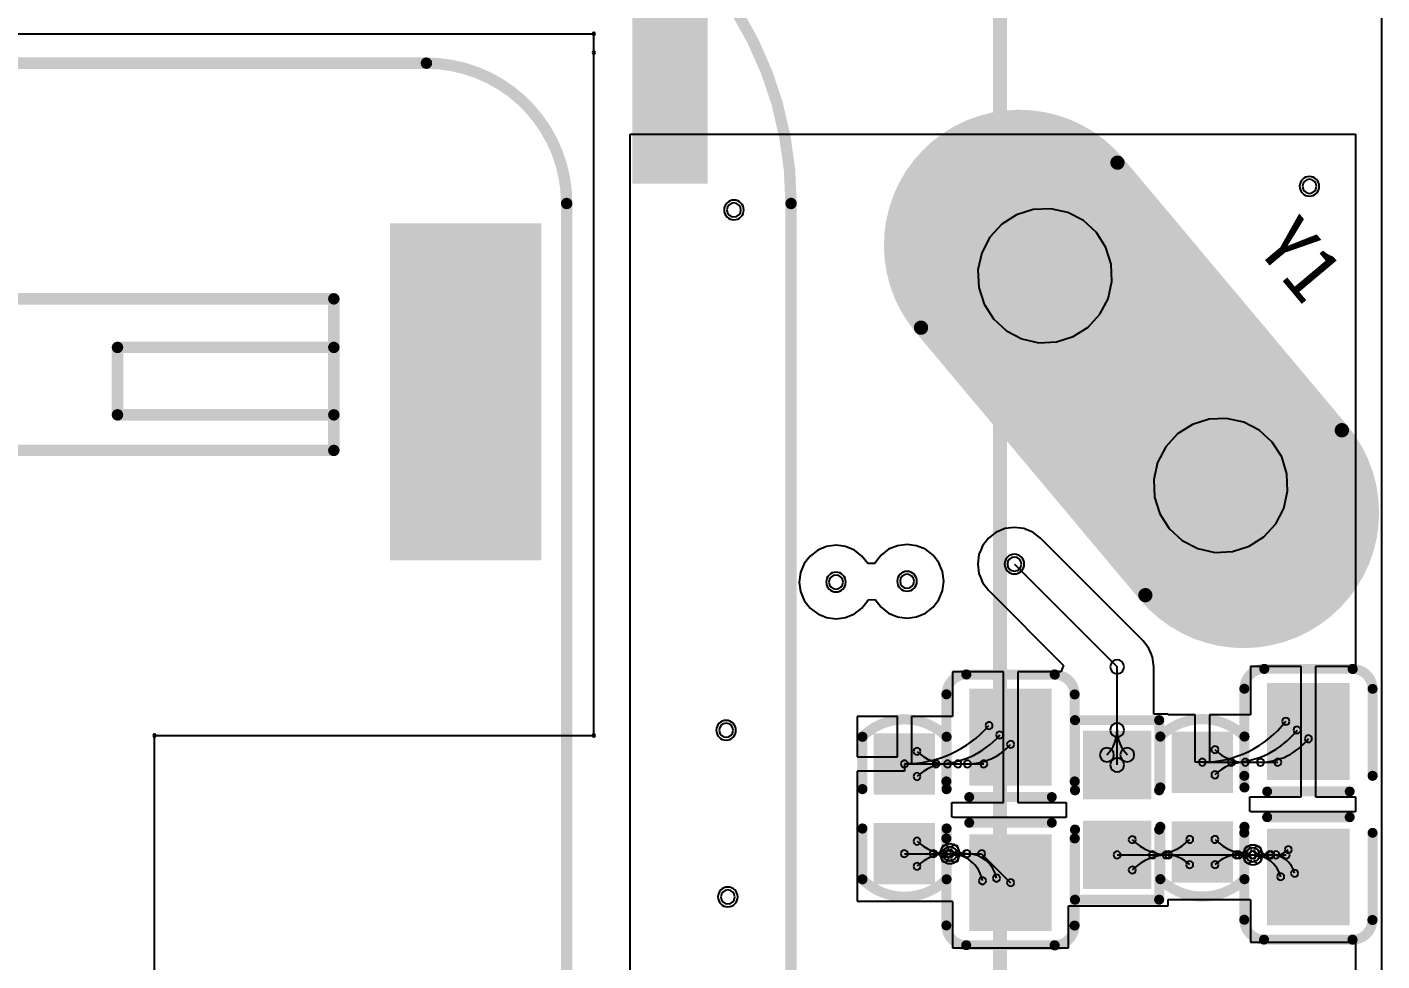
# Model space of a CAD drawing. Header units: inches. Extents: x 32166 to 34772, y 2386 to 4229.
# Drawn here: x 34236 to 34340.4, y 3897.1 to 3969 of the extents above; entities that cross this region are included whole.
import ezdxf

# ---------------------------------------------------------------- set-up
doc = ezdxf.new("R2010")
doc.units = ezdxf.units.IN
doc.header["$LTSCALE"] = 0.64311
doc.header["$MEASUREMENT"] = 0
for name, color, linetype in [('KEEPOUTLAYER', 6, 'CONTINUOUS'), ('MULTILAYER', 9, 'CONTINUOUS'), ('TOPLAYER', 1, 'CONTINUOUS'), ('TOPOVERLAY', 2, 'CONTINUOUS'), ('TOPPASTE', 8, 'CONTINUOUS'), ('TOPSOLDER', 216, 'CONTINUOUS')]:
    doc.layers.add(name, color=color, linetype=linetype)
doc.styles.get("Standard").update_dxf_attribs({"font": 'txt', "width": 0.8})

msp = doc.modelspace()

# ---------------------------------------------------------------- linework, layer by layer
at = {"layer": 'KEEPOUTLAYER'}
for p, q in [((34340.37, 3806.73), (34340.37, 4005.45)), ((34156.38, 3968.5), (34279.68, 3968.5)), ((34279.68, 3967.08), (34279.68, 3968.5)), ((34279.68, 3914.5), (34279.68, 3967.08)), ((34245.85, 3914.5), (34279.68, 3914.5)), ((34245.85, 3878.51), (34245.85, 3914.5))]:
    msp.add_line(p, q, dxfattribs=at)
for centre, start, end in [((34279.68, 3968.5), 0, 180), ((34279.68, 3968.5), 0, 180), ((34279.68, 3968.5), 180, 0), ((34279.68, 3968.5), 180, 0), ((34279.68, 3967.08), 0, 180), ((34279.68, 3967.08), 0, 180), ((34279.68, 3967.08), 180, 0), ((34279.68, 3967.08), 180, 0), ((34245.85, 3914.5), 0, 180), ((34245.85, 3914.5), 0, 180), ((34245.85, 3914.5), 180, 0), ((34245.85, 3914.5), 180, 0), ((34279.68, 3914.5), 0, 180), ((34279.68, 3914.5), 0, 180), ((34279.68, 3914.5), 180, 0), ((34279.68, 3914.5), 180, 0)]:
    msp.add_arc(centre, 0.108, start, end, dxfattribs=at)
at = {"layer": 'MULTILAYER', "const_width": 3.4}
for points in [[(34315.51, 3948.58, 1), (34313.32, 3951.19, 1)], [(34329.05, 3932.45, 1), (34326.86, 3935.05, 1)]]:
    msp.add_lwpolyline(points, format="xyb", close=True, dxfattribs=at)
at = {"layer": 'MULTILAYER'}
for centre, start, end in [((34334.79, 3956.77), 0, 180), ((34334.79, 3956.77), 180, 0), ((34290.47, 3954.95), 0, 180), ((34290.47, 3954.95), 180, 0), ((34312.07, 3927.69), 0, 180), ((34312.07, 3927.69), 180, 0), ((34298.33, 3926.31), 0, 180), ((34298.33, 3926.31), 180, 0), ((34303.8, 3926.37), 0, 180), ((34303.8, 3926.37), 180, 0), ((34289.87, 3914.9), 0, 180), ((34289.87, 3914.9), 180, 0), ((34307.1, 3905.4), 0, 180), ((34307.1, 3905.4), 180, 0), ((34330.43, 3905.31), 0, 180), ((34330.43, 3905.31), 180, 0), ((34290, 3902.07), 0, 180), ((34290, 3902.07), 180, 0)]:
    msp.add_arc(centre, 0.54, start, end, dxfattribs=at)
msp.add_solid([(34264.42, 3953.47), (34264.42, 3928.42), (34275.22, 3953.47), (34275.22, 3928.42)], dxfattribs=at)
at = {"layer": 'TOPLAYER'}
for p, q in [((34282.48, 3858.33), (34282.48, 3960.78)), ((34282.48, 3960.78), (34338.33, 3960.78)), ((34338.33, 3960.78), (34338.33, 3919.82)), ((34312.23, 3954.58), (34311.09, 3953.85)), ((34313.52, 3954.98), (34312.23, 3954.58)), ((34314.87, 3955.04), (34313.52, 3954.98)), ((34316.18, 3954.75), (34314.87, 3955.04)), ((34317.38, 3954.13), (34316.18, 3954.75)), ((34318.38, 3953.21), (34317.38, 3954.13)), ((34311.09, 3953.85), (34310.18, 3952.86)), ((34319.1, 3952.07), (34318.38, 3953.21)), ((34310.18, 3952.86), (34309.55, 3951.66)), ((34319.51, 3950.79), (34319.1, 3952.07)), ((34309.55, 3951.66), (34309.26, 3950.34)), ((34309.26, 3950.34), (34309.32, 3948.99)), ((34319.57, 3949.44), (34319.51, 3950.79)), ((34309.32, 3948.99), (34309.73, 3947.7)), ((34319.28, 3948.12), (34319.57, 3949.44)), ((34318.65, 3946.92), (34319.28, 3948.12)), ((34309.73, 3947.7), (34310.45, 3946.56)), ((34317.74, 3945.92), (34318.65, 3946.92)), ((34310.45, 3946.56), (34311.45, 3945.65)), ((34316.6, 3945.2), (34317.74, 3945.92)), ((34311.45, 3945.65), (34312.65, 3945.03)), ((34312.65, 3945.03), (34313.96, 3944.73)), ((34313.96, 3944.73), (34315.31, 3944.79)), ((34315.31, 3944.79), (34316.6, 3945.2)), ((34325.77, 3938.44), (34324.63, 3937.71)), ((34327.06, 3938.84), (34325.77, 3938.44)), ((34328.41, 3938.9), (34327.06, 3938.84)), ((34329.73, 3938.61), (34328.41, 3938.9)), ((34330.92, 3937.99), (34329.73, 3938.61)), ((34324.63, 3937.71), (34323.72, 3936.72)), ((34331.92, 3937.07), (34330.92, 3937.99)), ((34323.72, 3936.72), (34323.1, 3935.52)), ((34332.65, 3935.94), (34331.92, 3937.07)), ((34323.1, 3935.52), (34322.8, 3934.2)), ((34333.05, 3934.65), (34332.65, 3935.94)), ((34333.11, 3933.3), (34333.05, 3934.65)), ((34322.8, 3934.2), (34322.86, 3932.85)), ((34332.82, 3931.98), (34333.11, 3933.3)), ((34322.86, 3932.85), (34323.27, 3931.56)), ((34323.27, 3931.56), (34323.99, 3930.42)), ((34332.2, 3930.78), (34332.82, 3931.98)), ((34310.66, 3930.14), (34310.07, 3929.69)), ((34311, 3930.29), (34310.66, 3930.14)), ((34311.34, 3930.43), (34311, 3930.29)), ((34312.07, 3930.52), (34311.34, 3930.43)), ((34312.8, 3930.43), (34312.07, 3930.52)), ((34313.15, 3930.29), (34312.8, 3930.43)), ((34313.49, 3930.14), (34313.15, 3930.29)), ((34314.07, 3929.69), (34313.49, 3930.14)), ((34323.99, 3930.42), (34324.99, 3929.51)), ((34331.28, 3929.79), (34332.2, 3930.78)), ((34297.6, 3929.04), (34296.92, 3928.76)), ((34298.33, 3929.14), (34297.6, 3929.04)), ((34299.06, 3929.04), (34298.33, 3929.14)), ((34299.75, 3928.76), (34299.06, 3929.04)), ((34303.07, 3929.11), (34302.38, 3928.83)), ((34303.8, 3929.21), (34303.07, 3929.11)), ((34304.53, 3929.11), (34303.8, 3929.21)), ((34305.21, 3928.83), (34304.53, 3929.11)), ((34309.62, 3929.11), (34309.48, 3928.77)), ((34310.07, 3929.69), (34309.62, 3929.11)), ((34321.98, 3921.79), (34314.07, 3929.69)), ((34324.99, 3929.51), (34326.19, 3928.89)), ((34328.86, 3928.65), (34330.14, 3929.06)), ((34330.14, 3929.06), (34331.28, 3929.79)), ((34296.33, 3928.31), (34295.88, 3927.73)), ((34296.92, 3928.76), (34296.33, 3928.31)), ((34300.33, 3928.31), (34299.75, 3928.76)), ((34300.78, 3927.73), (34300.33, 3928.31)), ((34301.8, 3928.38), (34301.35, 3927.79)), ((34302.38, 3928.83), (34301.8, 3928.38)), ((34305.8, 3928.38), (34305.21, 3928.83)), ((34306.25, 3927.79), (34305.8, 3928.38)), ((34309.34, 3928.42), (34309.24, 3927.69)), ((34309.48, 3928.77), (34309.34, 3928.42)), ((34326.19, 3928.89), (34327.51, 3928.59)), ((34327.51, 3928.59), (34328.86, 3928.65)), ((34295.6, 3927.04), (34295.5, 3926.31)), ((34295.88, 3927.73), (34295.6, 3927.04)), ((34301.32, 3927.73), (34300.78, 3927.73)), ((34300.78, 3927.73), (34300.78, 3927.73)), ((34300.78, 3927.73), (34300.78, 3927.73)), ((34300.78, 3927.73), (34300.78, 3927.73)), ((34301.35, 3927.79), (34301.32, 3927.73)), ((34306.53, 3927.11), (34306.25, 3927.79)), ((34306.63, 3926.37), (34306.53, 3927.11)), ((34309.24, 3927.69), (34309.34, 3926.96)), ((34309.34, 3926.96), (34309.48, 3926.62)), ((34312.07, 3927.69), (34319.98, 3919.79)), ((34295.5, 3926.31), (34295.6, 3925.58)), ((34306.53, 3925.64), (34306.63, 3926.37)), ((34309.48, 3926.62), (34309.62, 3926.28)), ((34309.62, 3926.28), (34310.07, 3925.69)), ((34295.6, 3925.58), (34295.88, 3924.89)), ((34295.88, 3924.89), (34296.33, 3924.31)), ((34300.33, 3924.31), (34300.78, 3924.89)), ((34300.78, 3924.89), (34300.81, 3924.95)), ((34300.81, 3924.95), (34301.35, 3924.96)), ((34301.35, 3924.96), (34301.35, 3924.96)), ((34301.35, 3924.96), (34301.35, 3924.96)), ((34301.35, 3924.96), (34301.35, 3924.96)), ((34301.35, 3924.96), (34301.8, 3924.37)), ((34305.8, 3924.37), (34306.25, 3924.96)), ((34306.25, 3924.96), (34306.53, 3925.64)), ((34310.07, 3925.69), (34315.86, 3919.89)), ((34296.33, 3924.31), (34296.92, 3923.86)), ((34296.92, 3923.86), (34297.6, 3923.57)), ((34299.06, 3923.57), (34299.75, 3923.86)), ((34299.75, 3923.86), (34300.33, 3924.31)), ((34301.8, 3924.37), (34302.38, 3923.92)), ((34302.38, 3923.92), (34303.07, 3923.64)), ((34304.53, 3923.64), (34305.21, 3923.92)), ((34305.21, 3923.92), (34305.8, 3924.37)), ((34297.6, 3923.57), (34298.33, 3923.48)), ((34298.33, 3923.48), (34299.06, 3923.57)), ((34303.07, 3923.64), (34303.8, 3923.54)), ((34303.8, 3923.54), (34304.53, 3923.64)), ((34322.43, 3921.2), (34321.98, 3921.79)), ((34322.57, 3920.86), (34322.43, 3921.2)), ((34322.71, 3920.52), (34322.57, 3920.86)), ((34315.86, 3919.89), (34315.65, 3919.39)), ((34319.98, 3912.23), (34319.98, 3919.79)), ((34322.81, 3919.79), (34322.71, 3920.52)), ((34322.81, 3916.15), (34322.81, 3919.79)), ((34334.16, 3919.82), (34330.24, 3919.82)), ((34330.24, 3919.82), (34330.24, 3916.09)), ((34334.16, 3914.8), (34334.16, 3919.82)), ((34338.33, 3919.82), (34335.26, 3919.82)), ((34335.26, 3919.82), (34335.26, 3914.8)), ((34311.22, 3919.39), (34307.3, 3919.39)), ((34307.3, 3919.39), (34307.3, 3915.96)), ((34311.22, 3914.37), (34311.22, 3919.39)), ((34315.65, 3919.39), (34312.32, 3919.39)), ((34312.32, 3919.39), (34312.32, 3914.37)), ((34303.06, 3915.96), (34299.96, 3915.96)), ((34299.96, 3915.96), (34299.96, 3912.86)), ((34303.06, 3912.86), (34303.06, 3915.96)), ((34307.25, 3915.96), (34304.15, 3915.96)), ((34304.15, 3915.96), (34304.15, 3912.31)), ((34307.3, 3915.96), (34307.25, 3915.96)), ((34307.25, 3915.96), (34307.25, 3915.96)), ((34323.9, 3916.15), (34322.81, 3916.15)), ((34323.9, 3916.09), (34323.9, 3916.15)), ((34325.99, 3916.09), (34323.9, 3916.09)), ((34325.99, 3912.44), (34325.99, 3916.09)), ((34330.19, 3916.09), (34327.09, 3916.09)), ((34327.09, 3916.09), (34327.09, 3912.44)), ((34330.24, 3916.09), (34330.19, 3916.09)), ((34330.19, 3916.09), (34330.19, 3916.09)), ((34334.16, 3909.78), (34334.16, 3914.8)), ((34335.26, 3914.8), (34335.26, 3909.78)), ((34311.22, 3909.35), (34311.22, 3914.37)), ((34312.32, 3914.37), (34312.32, 3909.35)), ((34299.96, 3912.86), (34303.06, 3912.86)), ((34327.09, 3912.44), (34325.99, 3912.44)), ((34326.54, 3912.44), (34332.35, 3912.44)), ((34303.61, 3911.76), (34299.96, 3911.76)), ((34299.96, 3911.76), (34299.96, 3908.66)), ((34303.6, 3912.31), (34307.72, 3912.31)), ((34303.6, 3912.31), (34309.71, 3912.31)), ((34304.15, 3912.31), (34303.61, 3912.31)), ((34303.61, 3912.31), (34303.61, 3911.76)), ((34307.25, 3908.66), (34307.25, 3909.35)), ((34307.25, 3909.35), (34307.3, 3909.35)), ((34307.3, 3909.35), (34307.3, 3909.35)), ((34307.3, 3909.35), (34311.22, 3909.35)), ((34312.32, 3909.35), (34316.05, 3909.35)), ((34316.05, 3909.35), (34316.05, 3908.3)), ((34330.19, 3908.79), (34330.19, 3909.78)), ((34330.19, 3909.78), (34330.24, 3909.78)), ((34330.24, 3909.78), (34330.24, 3909.78)), ((34330.24, 3909.78), (34334.16, 3909.78)), ((34335.26, 3909.78), (34338.33, 3909.78)), ((34338.33, 3909.78), (34338.33, 3908.63)), ((34299.96, 3908.66), (34299.96, 3901.75)), ((34307.25, 3908.21), (34307.25, 3908.66)), ((34307.4, 3908.19), (34307.25, 3908.21)), ((34316.05, 3908.19), (34307.4, 3908.19)), ((34316.05, 3908.3), (34316.05, 3908.19)), ((34330.19, 3908.67), (34330.19, 3908.79)), ((34330.24, 3908.63), (34330.19, 3908.67)), ((34338.33, 3908.63), (34330.24, 3908.63)), ((34330.24, 3908.63), (34330.24, 3908.63)), ((34330.24, 3908.63), (34330.24, 3908.63)), ((34303.6, 3905.4), (34307.1, 3905.4)), ((34307.1, 3905.4), (34309.54, 3905.4)), ((34309.54, 3905.4), (34311.77, 3903.17)), ((34319.98, 3905.31), (34330.43, 3905.31)), ((34330.43, 3905.31), (34333, 3905.31)), ((34299.96, 3901.75), (34307.25, 3901.75)), ((34307.25, 3901.75), (34307.25, 3901.75)), ((34307.25, 3901.75), (34307.25, 3901.75)), ((34307.25, 3901.75), (34307.3, 3901.71)), ((34307.3, 3901.71), (34307.3, 3898.15)), ((34316.24, 3898.15), (34316.24, 3901.39)), ((34316.24, 3901.39), (34323.9, 3901.39)), ((34323.9, 3901.39), (34323.9, 3901.88)), ((34323.9, 3901.88), (34330.19, 3901.88)), ((34330.19, 3901.88), (34330.19, 3901.88)), ((34330.19, 3901.88), (34330.19, 3901.88)), ((34330.19, 3901.88), (34330.24, 3901.84)), ((34330.24, 3901.84), (34330.24, 3898.59)), ((34307.3, 3898.15), (34316.24, 3898.15)), ((34330.24, 3898.59), (34338.33, 3898.59)), ((34338.33, 3898.59), (34338.33, 3851.62))]:
    msp.add_line(p, q, dxfattribs=at)
at = {"layer": 'TOPLAYER', "const_width": 3.4}
for points in [[(34315.51, 3948.58, 1), (34313.32, 3951.19, 1)], [(34329.05, 3932.45, 1), (34326.86, 3935.05, 1)]]:
    msp.add_lwpolyline(points, format="xyb", close=True, dxfattribs=at)
at = {"layer": 'TOPLAYER'}
for centre, radius, start, end in [((34334.79, 3956.77), 0.54, 0, 180), ((34334.79, 3956.77), 0.54, 180, 0), ((34290.47, 3954.95), 0.54, 0, 180), ((34290.47, 3954.95), 0.54, 180, 0), ((34312.07, 3927.69), 0.54, 0, 180), ((34312.07, 3927.69), 0.54, 0, 180), ((34312.07, 3927.69), 0.54, 180, 0), ((34312.07, 3927.69), 0.54, 180, 0), ((34298.33, 3926.31), 0.54, 0, 180), ((34298.33, 3926.31), 0.54, 180, 0), ((34303.8, 3926.37), 0.54, 0, 180), ((34303.8, 3926.37), 0.54, 180, 0), ((34319.98, 3919.79), 0.54, 0, 180), ((34319.98, 3919.79), 0.54, 0, 180), ((34319.98, 3919.79), 0.54, 180, 0), ((34319.98, 3919.79), 0.54, 180, 0), ((34310.12, 3915.26), 0.274, 0, 180), ((34310.12, 3915.26), 0.274, 0, 180), ((34326.54, 3920.58), 8.13, 270, 322.227), ((34326.54, 3920.58), 8.13, 270, 322.227), ((34332.97, 3915.59), 0.274, 0, 180), ((34332.97, 3915.59), 0.274, 0, 180), ((34332.97, 3915.59), 0.274, 180, 0), ((34332.97, 3915.59), 0.274, 180, 0), ((34289.87, 3914.9), 0.54, 0, 180), ((34289.87, 3914.9), 0.54, 180, 0), ((34303.6, 3920.98), 8.66, 270, 318.755), ((34303.6, 3920.98), 8.66, 270, 318.755), ((34306.03, 3918.85), 6.54, 270, 318.755), ((34306.03, 3918.85), 6.54, 270, 318.755), ((34310.12, 3915.26), 0.274, 180, 0), ((34310.12, 3915.26), 0.274, 180, 0), ((34310.94, 3914.54), 0.274, 0, 180), ((34310.94, 3914.54), 0.274, 0, 180), ((34310.94, 3914.54), 0.274, 180, 0), ((34310.94, 3914.54), 0.274, 180, 0), ((34317.29, 3914.92), 2.69, 315.0002, 0.0002), ((34317.29, 3914.92), 2.69, 315.0002, 0.0002), ((34319.98, 3914.92), 0.54, 0, 180), ((34319.98, 3914.92), 0.54, 0, 180), ((34319.98, 3914.92), 0.54, 0, 180), ((34319.98, 3914.92), 0.54, 0, 180), ((34319.98, 3914.92), 0.54, 180, 0), ((34319.98, 3914.92), 0.54, 180, 0), ((34319.98, 3914.92), 0.54, 180, 0), ((34319.98, 3914.92), 0.54, 180, 0), ((34322.67, 3914.92), 2.69, 179.9998, 224.9998), ((34322.67, 3914.92), 2.69, 179.9998, 224.9998), ((34328.78, 3918.84), 6.4, 270, 322.227), ((34328.78, 3918.84), 6.4, 270, 322.227), ((34333.84, 3914.92), 0.274, 0, 180), ((34333.84, 3914.92), 0.274, 0, 180), ((34333.84, 3914.92), 0.274, 180, 0), ((34333.84, 3914.92), 0.274, 180, 0), ((34334.71, 3914.25), 0.274, 0, 180), ((34334.71, 3914.25), 0.274, 0, 180), ((34304.57, 3913.28), 0.274, 0, 180), ((34304.57, 3913.28), 0.274, 0, 180), ((34304.57, 3913.28), 0.274, 0, 180), ((34304.57, 3913.28), 0.274, 0, 180), ((34308.45, 3916.73), 4.42, 270, 318.755), ((34308.45, 3916.73), 4.42, 270, 318.755), ((34311.77, 3913.82), 0.274, 0, 180), ((34311.77, 3913.82), 0.274, 0, 180), ((34311.77, 3913.82), 0.274, 180, 0), ((34311.77, 3913.82), 0.274, 180, 0), ((34319.19, 3913.01), 0.54, 0, 180), ((34319.19, 3913.01), 0.54, 0, 180), ((34320.76, 3913.01), 0.54, 0, 180), ((34320.76, 3913.01), 0.54, 0, 180), ((34327.51, 3913.41), 0.274, 0, 180), ((34327.51, 3913.41), 0.274, 0, 180), ((34327.51, 3913.41), 0.274, 180, 0), ((34327.51, 3913.41), 0.274, 180, 0), ((34329.85, 3915.75), 3.31, 225.0001, 270.0001), ((34329.85, 3915.75), 3.31, 225.0001, 270.0001), ((34331.02, 3917.11), 4.66, 270, 322.227), ((34331.02, 3917.11), 4.66, 270, 322.227), ((34334.71, 3914.25), 0.274, 180, 0), ((34334.71, 3914.25), 0.274, 180, 0), ((34303.6, 3912.31), 0.274, 0, 180), ((34303.6, 3912.31), 0.274, 0, 180), ((34303.6, 3912.31), 0.274, 0, 180), ((34303.6, 3912.31), 0.274, 0, 180), ((34304.57, 3913.28), 0.274, 180, 0), ((34304.57, 3913.28), 0.274, 180, 0), ((34304.57, 3913.28), 0.274, 180, 0), ((34304.57, 3913.28), 0.274, 180, 0), ((34306.92, 3915.62), 3.31, 225.0001, 270.0001), ((34306.92, 3915.62), 3.31, 225.0001, 270.0001), ((34306.92, 3915.62), 3.31, 225.0001, 270.0001), ((34306.92, 3915.62), 3.31, 225.0001, 270.0001), ((34306.03, 3912.31), 0.274, 0, 180), ((34306.03, 3912.31), 0.274, 0, 180), ((34306.92, 3912.31), 0.274, 0, 180), ((34306.92, 3912.31), 0.274, 0, 180), ((34306.92, 3912.31), 0.274, 0, 180), ((34306.92, 3912.31), 0.274, 0, 180), ((34306.92, 3912.31), 0.274, 0, 180), ((34306.92, 3912.31), 0.274, 0, 180), ((34306.92, 3912.31), 0.274, 0, 180), ((34306.92, 3912.31), 0.274, 0, 180), ((34307.72, 3912.31), 0.274, 0, 180), ((34308.45, 3912.31), 0.274, 0, 180), ((34308.45, 3912.31), 0.274, 0, 180), ((34309.71, 3912.31), 0.274, 0, 180), ((34319.19, 3913.01), 0.54, 180, 0), ((34319.19, 3913.01), 0.54, 180, 0), ((34319.98, 3912.23), 0.54, 0, 180), ((34320.76, 3913.01), 0.54, 180, 0), ((34320.76, 3913.01), 0.54, 180, 0), ((34326.54, 3912.44), 0.274, 0, 180), ((34326.54, 3912.44), 0.274, 0, 180), ((34326.54, 3912.44), 0.274, 0, 180), ((34326.54, 3912.44), 0.274, 180, 0), ((34326.54, 3912.44), 0.274, 180, 0), ((34326.54, 3912.44), 0.274, 180, 0), ((34329.85, 3909.13), 3.31, 89.9999, 134.9999), ((34329.85, 3909.13), 3.31, 89.9999, 134.9999), ((34328.78, 3912.44), 0.274, 0, 180), ((34328.78, 3912.44), 0.274, 0, 180), ((34328.78, 3912.44), 0.274, 180, 0), ((34328.78, 3912.44), 0.274, 180, 0), ((34329.85, 3912.44), 0.274, 0, 180), ((34329.85, 3912.44), 0.274, 0, 180), ((34329.85, 3912.44), 0.274, 0, 180), ((34329.85, 3912.44), 0.274, 0, 180), ((34329.85, 3912.44), 0.274, 180, 0), ((34329.85, 3912.44), 0.274, 180, 0), ((34329.85, 3912.44), 0.274, 180, 0), ((34329.85, 3912.44), 0.274, 180, 0), ((34331.02, 3912.44), 0.274, 0, 180), ((34331.02, 3912.44), 0.274, 0, 180), ((34331.02, 3912.44), 0.274, 180, 0), ((34331.02, 3912.44), 0.274, 180, 0), ((34332.35, 3912.44), 0.274, 0, 180), ((34332.35, 3912.44), 0.274, 180, 0), ((34303.6, 3912.31), 0.274, 180, 0), ((34303.6, 3912.31), 0.274, 180, 0), ((34303.6, 3912.31), 0.274, 180, 0), ((34303.6, 3912.31), 0.274, 180, 0), ((34304.57, 3911.34), 0.274, 0, 180), ((34304.57, 3911.34), 0.274, 0, 180), ((34304.57, 3911.34), 0.274, 0, 180), ((34304.57, 3911.34), 0.274, 0, 180), ((34304.57, 3911.34), 0.274, 180, 0), ((34304.57, 3911.34), 0.274, 180, 0), ((34304.57, 3911.34), 0.274, 180, 0), ((34304.57, 3911.34), 0.274, 180, 0), ((34306.92, 3909), 3.31, 89.9999, 134.9999), ((34306.92, 3909), 3.31, 89.9999, 134.9999), ((34306.92, 3909), 3.31, 89.9999, 134.9999), ((34306.92, 3909), 3.31, 89.9999, 134.9999), ((34306.03, 3912.31), 0.274, 180, 0), ((34306.03, 3912.31), 0.274, 180, 0), ((34306.92, 3912.31), 0.274, 180, 0), ((34306.92, 3912.31), 0.274, 180, 0), ((34306.92, 3912.31), 0.274, 180, 0), ((34306.92, 3912.31), 0.274, 180, 0), ((34306.92, 3912.31), 0.274, 180, 0), ((34306.92, 3912.31), 0.274, 180, 0), ((34306.92, 3912.31), 0.274, 180, 0), ((34306.92, 3912.31), 0.274, 180, 0), ((34307.72, 3912.31), 0.274, 180, 0), ((34308.45, 3912.31), 0.274, 180, 0), ((34308.45, 3912.31), 0.274, 180, 0), ((34309.71, 3912.31), 0.274, 180, 0), ((34319.98, 3912.23), 0.54, 180, 0), ((34327.51, 3911.47), 0.274, 0, 180), ((34327.51, 3911.47), 0.274, 0, 180), ((34327.51, 3911.47), 0.274, 180, 0), ((34327.51, 3911.47), 0.274, 180, 0), ((34304.57, 3906.37), 0.274, 0, 180), ((34304.57, 3906.37), 0.274, 0, 180), ((34304.57, 3906.37), 0.274, 180, 0), ((34304.57, 3906.37), 0.274, 180, 0), ((34306.92, 3908.71), 3.31, 225.0001, 270.0001), ((34306.92, 3908.71), 3.31, 225.0001, 270.0001), ((34321.14, 3906.48), 0.274, 0, 180), ((34321.14, 3906.48), 0.274, 0, 180), ((34321.14, 3906.48), 0.274, 180, 0), ((34321.14, 3906.48), 0.274, 180, 0), ((34323.95, 3909.29), 3.97, 225, 270), ((34323.95, 3909.29), 3.97, 225, 270), ((34322.71, 3909.36), 4.05, 269.9999, 314.9999), ((34322.71, 3909.36), 4.05, 269.9999, 314.9999), ((34325.57, 3906.5), 0.274, 0, 180), ((34325.57, 3906.5), 0.274, 0, 180), ((34325.57, 3906.5), 0.274, 180, 0), ((34325.57, 3906.5), 0.274, 180, 0), ((34327.51, 3906.5), 0.274, 0, 180), ((34327.51, 3906.5), 0.274, 0, 180), ((34327.51, 3906.5), 0.274, 180, 0), ((34327.51, 3906.5), 0.274, 180, 0), ((34330.38, 3909.36), 4.05, 225.0001, 270.0001), ((34330.38, 3909.36), 4.05, 225.0001, 270.0001), ((34303.6, 3905.4), 0.274, 0, 180), ((34303.6, 3905.4), 0.274, 180, 0), ((34306.92, 3902.09), 3.31, 89.9999, 134.9999), ((34306.92, 3902.09), 3.31, 89.9999, 134.9999), ((34305.82, 3905.4), 0.274, 0, 180), ((34305.82, 3905.4), 0.274, 0, 180), ((34305.82, 3905.4), 0.274, 0, 180), ((34305.82, 3905.4), 0.274, 0, 180), ((34305.82, 3905.4), 0.274, 180, 0), ((34305.82, 3905.4), 0.274, 180, 0), ((34305.82, 3905.4), 0.274, 180, 0), ((34305.82, 3905.4), 0.274, 180, 0), ((34305.82, 3906.68), 1.28, 270.0004, 315.0004), ((34305.82, 3906.68), 1.28, 270.0004, 315.0004), ((34305.82, 3904.12), 1.28, 44.9996, 89.9996), ((34305.82, 3904.12), 1.28, 44.9996, 89.9996), ((34306.73, 3905.78), 0.274, 0, 180), ((34306.73, 3905.78), 0.274, 0, 180), ((34306.73, 3905.78), 0.274, 180, 0), ((34306.73, 3905.78), 0.274, 180, 0), ((34306.73, 3905.02), 0.274, 0, 180), ((34306.73, 3905.02), 0.274, 0, 180), ((34307.1, 3905.4), 0.54, 0, 180), ((34307.1, 3905.4), 0.54, 180, 0), ((34306.92, 3905.4), 0.274, 0, 180), ((34306.92, 3905.4), 0.274, 0, 180), ((34306.92, 3905.4), 0.274, 0, 180), ((34306.92, 3905.4), 0.274, 0, 180), ((34306.92, 3905.4), 0.274, 180, 0), ((34306.92, 3905.4), 0.274, 180, 0), ((34306.92, 3905.4), 0.274, 180, 0), ((34306.92, 3905.4), 0.274, 180, 0), ((34307.1, 3905.4), 0.274, 0, 180), ((34307.1, 3905.4), 0.274, 0, 180), ((34307.1, 3905.4), 0.274, 0, 180), ((34307.1, 3905.4), 0.274, 0, 180), ((34307.1, 3905.4), 0.274, 180, 0), ((34307.1, 3905.4), 0.274, 180, 0), ((34307.1, 3905.4), 0.274, 180, 0), ((34307.1, 3905.4), 0.274, 180, 0), ((34307.1, 3902.85), 2.55, 10.639, 90), ((34307.1, 3902.85), 2.55, 10.639, 90), ((34307.48, 3905.78), 0.274, 0, 180), ((34307.48, 3905.78), 0.274, 0, 180), ((34307.48, 3905.78), 0.274, 180, 0), ((34307.48, 3905.78), 0.274, 180, 0), ((34307.48, 3905.02), 0.274, 0, 180), ((34307.48, 3905.02), 0.274, 0, 180), ((34308.38, 3906.68), 1.28, 224.9996, 269.9996), ((34308.38, 3906.68), 1.28, 224.9996, 269.9996), ((34308.38, 3904.12), 1.28, 90.0004, 135.0004), ((34308.38, 3904.12), 1.28, 90.0004, 135.0004), ((34308.38, 3905.4), 0.274, 0, 180), ((34308.38, 3905.4), 0.274, 0, 180), ((34308.38, 3905.4), 0.274, 0, 180), ((34308.38, 3905.4), 0.274, 0, 180), ((34308.38, 3905.4), 0.274, 180, 0), ((34308.38, 3905.4), 0.274, 180, 0), ((34308.38, 3905.4), 0.274, 180, 0), ((34308.38, 3905.4), 0.274, 180, 0), ((34308.42, 3905.4), 0.274, 0, 180), ((34308.42, 3905.4), 0.274, 0, 180), ((34308.42, 3905.4), 0.274, 180, 0), ((34308.42, 3905.4), 0.274, 180, 0), ((34308.42, 3903.09), 2.31, 10.639, 90), ((34308.42, 3903.09), 2.31, 10.639, 90), ((34309.54, 3905.4), 0.274, 0, 180), ((34309.54, 3905.4), 0.274, 0, 180), ((34309.54, 3905.4), 0.274, 180, 0), ((34309.54, 3905.4), 0.274, 180, 0), ((34319.98, 3905.31), 0.274, 0, 180), ((34319.98, 3905.31), 0.274, 180, 0), ((34323.95, 3901.34), 3.97, 90, 135), ((34323.95, 3901.34), 3.97, 90, 135), ((34322.71, 3905.31), 0.274, 0, 180), ((34322.71, 3905.31), 0.274, 0, 180), ((34322.71, 3905.31), 0.274, 180, 0), ((34322.71, 3905.31), 0.274, 180, 0), ((34323.75, 3905.31), 0.274, 0, 180), ((34323.75, 3905.31), 0.274, 0, 180), ((34323.75, 3905.31), 0.274, 180, 0), ((34323.75, 3905.31), 0.274, 180, 0), ((34323.95, 3905.31), 0.274, 0, 180), ((34323.95, 3905.31), 0.274, 0, 180), ((34323.95, 3905.31), 0.274, 0, 180), ((34323.95, 3905.31), 0.274, 0, 180), ((34323.95, 3905.31), 0.274, 180, 0), ((34323.95, 3905.31), 0.274, 180, 0), ((34323.95, 3905.31), 0.274, 180, 0), ((34323.95, 3905.31), 0.274, 180, 0), ((34323.75, 3902.74), 2.57, 45.0002, 90.0002), ((34323.75, 3902.74), 2.57, 45.0002, 90.0002), ((34329.33, 3902.74), 2.57, 89.9998, 134.9998), ((34329.33, 3902.74), 2.57, 89.9998, 134.9998), ((34329.15, 3905.31), 0.274, 0, 180), ((34329.15, 3905.31), 0.274, 0, 180), ((34329.15, 3905.31), 0.274, 0, 180), ((34329.15, 3905.31), 0.274, 0, 180), ((34329.15, 3905.31), 0.274, 180, 0), ((34329.15, 3905.31), 0.274, 180, 0), ((34329.15, 3905.31), 0.274, 180, 0), ((34329.15, 3905.31), 0.274, 180, 0), ((34329.33, 3905.31), 0.274, 0, 180), ((34329.33, 3905.31), 0.274, 0, 180), ((34329.33, 3905.31), 0.274, 180, 0), ((34329.33, 3905.31), 0.274, 180, 0), ((34329.15, 3906.6), 1.28, 270.0004, 315.0004), ((34329.15, 3906.6), 1.28, 270.0004, 315.0004), ((34329.15, 3904.03), 1.28, 44.9996, 89.9996), ((34329.15, 3904.03), 1.28, 44.9996, 89.9996), ((34330.05, 3905.69), 0.274, 0, 180), ((34330.05, 3905.69), 0.274, 0, 180), ((34330.05, 3905.69), 0.274, 180, 0), ((34330.05, 3905.69), 0.274, 180, 0), ((34330.05, 3904.94), 0.274, 0, 180), ((34330.05, 3904.94), 0.274, 0, 180), ((34330.43, 3905.31), 0.54, 0, 180), ((34330.43, 3905.31), 0.54, 180, 0), ((34330.38, 3905.31), 0.274, 0, 180), ((34330.38, 3905.31), 0.274, 0, 180), ((34330.38, 3905.31), 0.274, 180, 0), ((34330.38, 3905.31), 0.274, 180, 0), ((34330.43, 3905.31), 0.274, 0, 180), ((34330.43, 3905.31), 0.274, 0, 180), ((34330.43, 3905.31), 0.274, 0, 180), ((34330.43, 3905.31), 0.274, 0, 180), ((34330.43, 3905.31), 0.274, 180, 0), ((34330.43, 3905.31), 0.274, 180, 0), ((34330.43, 3905.31), 0.274, 180, 0), ((34330.43, 3905.31), 0.274, 180, 0), ((34330.43, 3903.1), 2.21, 13.817, 90), ((34330.43, 3903.1), 2.21, 13.817, 90), ((34330.8, 3905.69), 0.274, 0, 180), ((34330.8, 3905.69), 0.274, 0, 180), ((34330.8, 3905.69), 0.274, 180, 0), ((34330.8, 3905.69), 0.274, 180, 0), ((34330.8, 3904.94), 0.274, 0, 180), ((34330.8, 3904.94), 0.274, 0, 180), ((34331.71, 3906.6), 1.28, 224.9996, 269.9996), ((34331.71, 3906.6), 1.28, 224.9996, 269.9996), ((34331.71, 3904.03), 1.28, 90.0004, 135.0004), ((34331.71, 3904.03), 1.28, 90.0004, 135.0004), ((34331.71, 3905.31), 0.274, 0, 180), ((34331.71, 3905.31), 0.274, 0, 180), ((34331.71, 3905.31), 0.274, 0, 180), ((34331.71, 3905.31), 0.274, 0, 180), ((34331.71, 3905.31), 0.274, 180, 0), ((34331.71, 3905.31), 0.274, 180, 0), ((34331.71, 3905.31), 0.274, 180, 0), ((34331.71, 3905.31), 0.274, 180, 0), ((34331.83, 3905.31), 0.274, 0, 180), ((34331.83, 3905.31), 0.274, 0, 180), ((34331.83, 3905.31), 0.274, 180, 0), ((34331.83, 3905.31), 0.274, 180, 0), ((34331.83, 3903.45), 1.87, 13.817, 90), ((34331.83, 3903.45), 1.87, 13.817, 90), ((34332.21, 3905.31), 0.274, 0, 180), ((34332.21, 3905.31), 0.274, 0, 180), ((34332.21, 3905.31), 0.274, 180, 0), ((34332.21, 3905.31), 0.274, 180, 0), ((34332.21, 3906.65), 1.34, 269.9998, 314.9998), ((34332.21, 3906.65), 1.34, 269.9998, 314.9998), ((34333, 3905.31), 0.274, 0, 180), ((34333, 3905.31), 0.274, 180, 0), ((34333.16, 3905.71), 0.274, 0, 180), ((34333.16, 3905.71), 0.274, 0, 180), ((34333.16, 3905.71), 0.274, 180, 0), ((34333.16, 3905.71), 0.274, 180, 0), ((34304.57, 3904.43), 0.274, 0, 180), ((34304.57, 3904.43), 0.274, 0, 180), ((34304.57, 3904.43), 0.274, 180, 0), ((34304.57, 3904.43), 0.274, 180, 0), ((34306.73, 3905.02), 0.274, 180, 0), ((34306.73, 3905.02), 0.274, 180, 0), ((34307.48, 3905.02), 0.274, 180, 0), ((34307.48, 3905.02), 0.274, 180, 0), ((34321.14, 3904.15), 0.274, 0, 180), ((34321.14, 3904.15), 0.274, 0, 180), ((34321.14, 3904.15), 0.274, 180, 0), ((34321.14, 3904.15), 0.274, 180, 0), ((34325.57, 3904.56), 0.274, 0, 180), ((34325.57, 3904.56), 0.274, 0, 180), ((34325.57, 3904.56), 0.274, 180, 0), ((34325.57, 3904.56), 0.274, 180, 0), ((34327.51, 3904.56), 0.274, 0, 180), ((34327.51, 3904.56), 0.274, 0, 180), ((34327.51, 3904.56), 0.274, 180, 0), ((34327.51, 3904.56), 0.274, 180, 0), ((34330.05, 3904.94), 0.274, 180, 0), ((34330.05, 3904.94), 0.274, 180, 0), ((34330.8, 3904.94), 0.274, 180, 0), ((34330.8, 3904.94), 0.274, 180, 0), ((34333.64, 3903.89), 0.274, 0, 180), ((34333.64, 3903.89), 0.274, 0, 180), ((34309.61, 3903.32), 0.274, 0, 180), ((34309.61, 3903.32), 0.274, 0, 180), ((34309.61, 3903.32), 0.274, 180, 0), ((34309.61, 3903.32), 0.274, 180, 0), ((34310.69, 3903.52), 0.274, 0, 180), ((34310.69, 3903.52), 0.274, 0, 180), ((34310.69, 3903.52), 0.274, 180, 0), ((34310.69, 3903.52), 0.274, 180, 0), ((34311.77, 3903.17), 0.274, 0, 180), ((34311.77, 3903.17), 0.274, 180, 0), ((34332.58, 3903.63), 0.274, 0, 180), ((34332.58, 3903.63), 0.274, 0, 180), ((34332.58, 3903.63), 0.274, 180, 0), ((34332.58, 3903.63), 0.274, 180, 0), ((34333.64, 3903.89), 0.274, 180, 0), ((34333.64, 3903.89), 0.274, 180, 0), ((34290, 3902.07), 0.54, 0, 180), ((34290, 3902.07), 0.54, 180, 0)]:
    msp.add_arc(centre, radius, start, end, dxfattribs=at)
for points in [[(34282.65, 3956.98), (34288.44, 3956.98), (34282.65, 3973.4), (34288.44, 3973.4)], [(34264.42, 3953.47), (34264.42, 3928.42), (34275.22, 3953.47), (34275.22, 3928.42)], [(34314.51, 3911.07), (34314.51, 3917.66), (34309.03, 3911.07), (34309.03, 3917.66)], [(34337.45, 3911.51), (34337.45, 3918.09), (34331.96, 3911.51), (34331.96, 3918.09)], [(34317.78, 3914.42), (34317.78, 3910.03), (34322.17, 3914.42), (34322.17, 3910.03)], [(34305.52, 3910.39), (34305.52, 3914.23), (34301.68, 3910.39), (34301.68, 3914.23)], [(34324.62, 3914.36), (34324.62, 3910.52), (34328.46, 3914.36), (34328.46, 3910.52)], [(34305.52, 3903.48), (34305.52, 3907.32), (34301.68, 3903.48), (34301.68, 3907.32)], [(34317.78, 3907.51), (34317.78, 3903.12), (34322.17, 3907.51), (34322.17, 3903.12)], [(34324.62, 3907.45), (34324.62, 3903.61), (34328.46, 3907.45), (34328.46, 3903.61)], [(34314.51, 3899.88), (34314.51, 3906.47), (34309.03, 3899.88), (34309.03, 3906.47)], [(34337.45, 3900.31), (34337.45, 3906.9), (34331.96, 3900.31), (34331.96, 3906.9)]]:
    msp.add_solid(points, dxfattribs=at)
at = {"layer": 'TOPOVERLAY'}
for points, const_width in [([(34310.86, 3858.25), (34310.86, 3991.31)], 0.878), ([(34311.07, 3858.25), (34311.07, 3991.31)], 0.878), ([(34170.46, 3966.25), (34266.79, 3966.25)], 0.878), ([(34313.15, 3951.4), (34329.09, 3932.4)], 20.85), ([(34320.01, 3958.59), (34337.29, 3938)], 1.1), ([(34277.59, 3894.11), (34277.59, 3955.45)], 0.878), ([(34294.87, 3894.11), (34294.87, 3955.45)], 0.878), ([(34232.88, 3948.11), (34259.66, 3948.11)], 0.878), ([(34259.66, 3936.44), (34259.66, 3948.11)], 0.878), ([(34304.88, 3945.89), (34322.16, 3925.3)], 1.1), ([(34243, 3939.18), (34243, 3944.37)], 0.878), ([(34243, 3944.37), (34259.66, 3944.37)], 0.878), ([(34243, 3939.18), (34259.66, 3939.18)], 0.878), ([(34232.88, 3936.44), (34259.66, 3936.44)], 0.878), ([(34331.31, 3919.63), (34338.11, 3919.63)], 0.768), ([(34308.37, 3919.19), (34315.17, 3919.19)], 0.768), ([(34306.83, 3910.96), (34306.83, 3917.67)], 0.768), ([(34316.71, 3910.96), (34316.71, 3917.66)], 0.768), ([(34329.77, 3911.4), (34329.77, 3918.1)], 0.768), ([(34339.65, 3911.4), (34339.65, 3918.09)], 0.768), ([(34316.74, 3915.68), (34323.22, 3915.68)], 0.768), ([(34316.74, 3910.28), (34316.74, 3915.68)], 0.768), ([(34323.22, 3910.28), (34323.22, 3915.68)], 0.768), ([(34300.36, 3910.37), (34300.36, 3914.4)], 0.778), ([(34306.84, 3910.37), (34306.84, 3914.4)], 0.778), ([(34323.3, 3910.5), (34323.3, 3914.42)], 0.778), ([(34329.78, 3910.5), (34329.78, 3914.42)], 0.778), ([(34331.53, 3910.19), (34337.89, 3910.19)], 0.768), ([(34308.59, 3909.76), (34314.95, 3909.76)], 0.768), ([(34308.59, 3907.78), (34314.95, 3907.78)], 0.768), ([(34331.53, 3908.21), (34337.89, 3908.21)], 0.768), ([(34300.36, 3903.43), (34300.36, 3907.34)], 0.778), ([(34306.84, 3903.43), (34306.84, 3907.34)], 0.778), ([(34316.74, 3901.86), (34316.74, 3907.26)], 0.768), ([(34323.22, 3901.86), (34323.22, 3907.26)], 0.768), ([(34323.3, 3903.44), (34323.3, 3907.47)], 0.778), ([(34329.78, 3903.44), (34329.78, 3907.47)], 0.778), ([(34329.77, 3900.31), (34329.77, 3907.01)], 0.768), ([(34339.65, 3900.3), (34339.65, 3907.01)], 0.768), ([(34306.83, 3899.88), (34306.83, 3906.58)], 0.768), ([(34316.71, 3899.87), (34316.71, 3906.58)], 0.768), ([(34316.74, 3901.86), (34323.22, 3901.86)], 0.768), ([(34331.29, 3898.79), (34338.1, 3898.79)], 0.768), ([(34308.36, 3898.36), (34315.16, 3898.36)], 0.768)]:
    msp.add_lwpolyline(points, dxfattribs=dict(at, const_width=const_width))
for points, const_width in [([(34266.79, 3983.53, -0.414214), (34294.87, 3955.45)], 0.878), ([(34266.79, 3966.25, -0.414214), (34277.59, 3955.45)], 0.878), ([(34304.88, 3945.89, -1), (34320.01, 3958.59)], 1.1), ([(34337.29, 3938, -1), (34322.16, 3925.3)], 1.1), ([(34329.78, 3918.1, -0.414214), (34331.31, 3919.63)], 0.768), ([(34338.12, 3919.61, -0.414214), (34339.65, 3918.09)], 0.768), ([(34306.84, 3917.67, -0.414214), (34308.37, 3919.19)], 0.768), ([(34315.18, 3919.18, -0.414214), (34316.71, 3917.66)], 0.768), ([(34300.36, 3914.4, -0.414214), (34306.84, 3914.4)], 0.778), ([(34323.3, 3914.42, -0.414214), (34329.78, 3914.42)], 0.778), ([(34306.84, 3903.43, -0.414214), (34300.36, 3903.43)], 0.778), ([(34329.78, 3903.44, -0.414214), (34323.3, 3903.44)], 0.778), ([(34308.36, 3898.36, -0.414214), (34306.83, 3899.88)], 0.768), ([(34316.69, 3899.87, -0.414214), (34315.17, 3898.35)], 0.768), ([(34331.29, 3898.79, -0.414214), (34329.77, 3900.31)], 0.768), ([(34339.63, 3900.3, -0.414214), (34338.11, 3898.78)], 0.768)]:
    msp.add_lwpolyline(points, format="xyb", dxfattribs=dict(at, const_width=const_width))
for points, const_width in [([(34266.79, 3966.47, 1), (34266.79, 3966.03, 1)], 0.439), ([(34266.79, 3966.47, 1), (34266.79, 3966.03, 1)], 0.439), ([(34316.5, 3947.41, 1), (34309.8, 3955.39, 1)], 10.42), ([(34320.18, 3958.38, 1), (34319.83, 3958.8, 1)], 0.549), ([(34320.18, 3958.38, 1), (34319.83, 3958.8, 1)], 0.549), ([(34277.59, 3955.67, 1), (34277.59, 3955.23, 1)], 0.439), ([(34277.59, 3955.67, 1), (34277.59, 3955.23, 1)], 0.439), ([(34294.87, 3955.67, 1), (34294.87, 3955.23, 1)], 0.439), ([(34294.87, 3955.67, 1), (34294.87, 3955.23, 1)], 0.439), ([(34259.66, 3948.33, 1), (34259.66, 3947.89, 1)], 0.439), ([(34259.66, 3948.33, 1), (34259.66, 3947.89, 1)], 0.439), ([(34305.05, 3945.68, 1), (34304.7, 3946.1, 1)], 0.549), ([(34305.05, 3945.68, 1), (34304.7, 3946.1, 1)], 0.549), ([(34243, 3944.59, 1), (34243, 3944.15, 1)], 0.439), ([(34243, 3944.59, 1), (34243, 3944.15, 1)], 0.439), ([(34259.66, 3944.59, 1), (34259.66, 3944.15, 1)], 0.439), ([(34332.44, 3928.41, 1), (34325.74, 3936.4, 1)], 10.42), ([(34243, 3939.4, 1), (34243, 3938.96, 1)], 0.439), ([(34243, 3939.4, 1), (34243, 3938.96, 1)], 0.439), ([(34259.66, 3939.4, 1), (34259.66, 3938.96, 1)], 0.439), ([(34337.46, 3937.78, 1), (34337.11, 3938.21, 1)], 0.549), ([(34337.46, 3937.78, 1), (34337.11, 3938.21, 1)], 0.549), ([(34259.66, 3936.66, 1), (34259.66, 3936.22, 1)], 0.439), ([(34259.66, 3936.66, 1), (34259.66, 3936.22, 1)], 0.439), ([(34322.33, 3925.09, 1), (34321.98, 3925.51, 1)], 0.549), ([(34322.33, 3925.09, 1), (34321.98, 3925.51, 1)], 0.549), ([(34331.31, 3919.43, 1), (34331.31, 3919.82, 1)], 0.384), ([(34331.31, 3919.43, 1), (34331.31, 3919.82, 1)], 0.384), ([(34338.11, 3919.43, 1), (34338.11, 3919.82, 1)], 0.384), ([(34338.12, 3919.42, 1), (34338.12, 3919.81, 1)], 0.384), ([(34308.37, 3919, 1), (34308.37, 3919.39, 1)], 0.384), ([(34308.37, 3919, 1), (34308.37, 3919.39, 1)], 0.384), ([(34315.17, 3919, 1), (34315.17, 3919.39, 1)], 0.384), ([(34315.18, 3918.99, 1), (34315.18, 3919.37, 1)], 0.384), ([(34306.83, 3917.48, 1), (34306.83, 3917.86, 1)], 0.384), ([(34306.84, 3917.48, 1), (34306.84, 3917.86, 1)], 0.384), ([(34316.71, 3917.47, 1), (34316.71, 3917.85, 1)], 0.384), ([(34316.71, 3917.47, 1), (34316.71, 3917.85, 1)], 0.384), ([(34329.77, 3917.91, 1), (34329.77, 3918.29, 1)], 0.384), ([(34329.78, 3917.91, 1), (34329.78, 3918.29, 1)], 0.384), ([(34339.65, 3917.9, 1), (34339.65, 3918.28, 1)], 0.384), ([(34339.65, 3917.9, 1), (34339.65, 3918.28, 1)], 0.384), ([(34316.93, 3915.68, 1), (34316.54, 3915.68, 1)], 0.384), ([(34316.93, 3915.68, 1), (34316.54, 3915.68, 1)], 0.384), ([(34323.41, 3915.68, 1), (34323.02, 3915.68, 1)], 0.384), ([(34323.41, 3915.68, 1), (34323.02, 3915.68, 1)], 0.384), ([(34300.17, 3914.4, 1), (34300.56, 3914.4, 1)], 0.389), ([(34300.17, 3914.4, 1), (34300.56, 3914.4, 1)], 0.389), ([(34306.65, 3914.4, 1), (34307.04, 3914.4, 1)], 0.389), ([(34306.65, 3914.4, 1), (34307.04, 3914.4, 1)], 0.389), ([(34323.5, 3914.42, 1), (34323.11, 3914.42, 1)], 0.389), ([(34323.5, 3914.42, 1), (34323.11, 3914.42, 1)], 0.389), ([(34329.98, 3914.42, 1), (34329.59, 3914.42, 1)], 0.389), ([(34329.98, 3914.42, 1), (34329.59, 3914.42, 1)], 0.389), ([(34306.83, 3910.77, 1), (34306.83, 3911.16, 1)], 0.384), ([(34316.71, 3910.77, 1), (34316.71, 3911.16, 1)], 0.384), ([(34329.77, 3911.2, 1), (34329.77, 3911.59, 1)], 0.384), ([(34339.65, 3911.2, 1), (34339.65, 3911.59, 1)], 0.384), ([(34300.17, 3910.37, 1), (34300.56, 3910.37, 1)], 0.389), ([(34306.65, 3910.37, 1), (34307.04, 3910.37, 1)], 0.389), ([(34316.93, 3910.28, 1), (34316.54, 3910.28, 1)], 0.384), ([(34323.41, 3910.28, 1), (34323.02, 3910.28, 1)], 0.384), ([(34323.5, 3910.5, 1), (34323.11, 3910.5, 1)], 0.389), ([(34329.98, 3910.5, 1), (34329.59, 3910.5, 1)], 0.389), ([(34331.53, 3910, 1), (34331.53, 3910.38, 1)], 0.384), ([(34337.89, 3910, 1), (34337.89, 3910.38, 1)], 0.384), ([(34308.59, 3909.57, 1), (34308.59, 3909.95, 1)], 0.384), ([(34314.95, 3909.57, 1), (34314.95, 3909.95, 1)], 0.384), ([(34308.59, 3907.59, 1), (34308.59, 3907.97, 1)], 0.384), ([(34314.95, 3907.59, 1), (34314.95, 3907.97, 1)], 0.384), ([(34331.53, 3908.02, 1), (34331.53, 3908.41, 1)], 0.384), ([(34337.89, 3908.02, 1), (34337.89, 3908.41, 1)], 0.384), ([(34300.17, 3907.34, 1), (34300.56, 3907.34, 1)], 0.389), ([(34306.65, 3907.34, 1), (34307.04, 3907.34, 1)], 0.389), ([(34316.93, 3907.26, 1), (34316.54, 3907.26, 1)], 0.384), ([(34323.41, 3907.26, 1), (34323.02, 3907.26, 1)], 0.384), ([(34323.5, 3907.47, 1), (34323.11, 3907.47, 1)], 0.389), ([(34329.98, 3907.47, 1), (34329.59, 3907.47, 1)], 0.389), ([(34329.77, 3906.82, 1), (34329.77, 3907.2, 1)], 0.384), ([(34339.65, 3906.82, 1), (34339.65, 3907.2, 1)], 0.384), ([(34306.83, 3906.38, 1), (34306.83, 3906.77, 1)], 0.384), ([(34316.71, 3906.38, 1), (34316.71, 3906.77, 1)], 0.384), ([(34300.17, 3903.43, 1), (34300.56, 3903.43, 1)], 0.389), ([(34300.17, 3903.43, 1), (34300.56, 3903.43, 1)], 0.389), ([(34306.65, 3903.43, 1), (34307.04, 3903.43, 1)], 0.389), ([(34306.65, 3903.43, 1), (34307.04, 3903.43, 1)], 0.389), ([(34323.5, 3903.44, 1), (34323.11, 3903.44, 1)], 0.389), ([(34323.5, 3903.44, 1), (34323.11, 3903.44, 1)], 0.389), ([(34329.98, 3903.44, 1), (34329.59, 3903.44, 1)], 0.389), ([(34329.98, 3903.44, 1), (34329.59, 3903.44, 1)], 0.389), ([(34316.93, 3901.86, 1), (34316.54, 3901.86, 1)], 0.384), ([(34316.93, 3901.86, 1), (34316.54, 3901.86, 1)], 0.384), ([(34323.41, 3901.86, 1), (34323.02, 3901.86, 1)], 0.384), ([(34323.41, 3901.86, 1), (34323.02, 3901.86, 1)], 0.384), ([(34306.83, 3899.69, 1), (34306.83, 3900.07, 1)], 0.384), ([(34306.83, 3899.69, 1), (34306.83, 3900.07, 1)], 0.384), ([(34316.69, 3899.68, 1), (34316.69, 3900.06, 1)], 0.384), ([(34316.71, 3899.68, 1), (34316.71, 3900.06, 1)], 0.384), ([(34329.77, 3900.12, 1), (34329.77, 3900.51, 1)], 0.384), ([(34329.77, 3900.12, 1), (34329.77, 3900.51, 1)], 0.384), ([(34339.63, 3900.11, 1), (34339.63, 3900.49, 1)], 0.384), ([(34339.65, 3900.11, 1), (34339.65, 3900.49, 1)], 0.384), ([(34331.29, 3898.6, 1), (34331.29, 3898.98, 1)], 0.384), ([(34331.29, 3898.6, 1), (34331.29, 3898.98, 1)], 0.384), ([(34338.1, 3898.6, 1), (34338.1, 3898.98, 1)], 0.384), ([(34338.11, 3898.59, 1), (34338.11, 3898.97, 1)], 0.384), ([(34308.36, 3898.17, 1), (34308.36, 3898.55, 1)], 0.384), ([(34308.36, 3898.17, 1), (34308.36, 3898.55, 1)], 0.384), ([(34315.16, 3898.17, 1), (34315.16, 3898.55, 1)], 0.384), ([(34315.17, 3898.15, 1), (34315.17, 3898.54, 1)], 0.384)]:
    msp.add_lwpolyline(points, format="xyb", close=True, dxfattribs=dict(at, const_width=const_width))
at = {"layer": 'TOPPASTE'}
for points in [[(34314.51, 3911.07), (34314.51, 3917.66), (34309.03, 3911.07), (34309.03, 3917.66)], [(34337.45, 3911.51), (34337.45, 3918.09), (34331.96, 3911.51), (34331.96, 3918.09)], [(34317.78, 3914.42), (34317.78, 3910.03), (34322.17, 3914.42), (34322.17, 3910.03)], [(34305.52, 3910.39), (34305.52, 3914.23), (34301.68, 3910.39), (34301.68, 3914.23)], [(34324.62, 3914.36), (34324.62, 3910.52), (34328.46, 3914.36), (34328.46, 3910.52)], [(34305.52, 3903.48), (34305.52, 3907.32), (34301.68, 3903.48), (34301.68, 3907.32)], [(34317.78, 3907.51), (34317.78, 3903.12), (34322.17, 3907.51), (34322.17, 3903.12)], [(34324.62, 3907.45), (34324.62, 3903.61), (34328.46, 3907.45), (34328.46, 3903.61)], [(34314.51, 3899.88), (34314.51, 3906.47), (34309.03, 3899.88), (34309.03, 3906.47)], [(34337.45, 3900.31), (34337.45, 3906.9), (34331.96, 3900.31), (34331.96, 3906.9)]]:
    msp.add_solid(points, dxfattribs=at)
at = {"layer": 'TOPSOLDER', "const_width": 3.84}
for points in [[(34315.65, 3948.42, 1), (34313.18, 3951.36, 1)], [(34329.19, 3932.28, 1), (34326.72, 3935.22, 1)]]:
    msp.add_lwpolyline(points, format="xyb", close=True, dxfattribs=at)
at = {"layer": 'TOPSOLDER'}
for centre, start, end in [((34334.79, 3956.77), 0, 180), ((34334.79, 3956.77), 180, 0), ((34290.47, 3954.95), 0, 180), ((34290.47, 3954.95), 180, 0), ((34312.07, 3927.69), 0, 180), ((34298.33, 3926.31), 0, 180), ((34303.8, 3926.37), 0, 180), ((34312.07, 3927.69), 180, 0), ((34298.33, 3926.31), 180, 0), ((34303.8, 3926.37), 180, 0), ((34289.87, 3914.9), 0, 180), ((34289.87, 3914.9), 180, 0), ((34307.1, 3905.4), 0, 180), ((34330.43, 3905.31), 0, 180), ((34307.1, 3905.4), 180, 0), ((34330.43, 3905.31), 180, 0), ((34290, 3902.07), 0, 180), ((34290, 3902.07), 180, 0)]:
    msp.add_arc(centre, 0.759, start, end, dxfattribs=at)
for points in [[(34263.98, 3953.91), (34263.98, 3927.98), (34275.65, 3953.91), (34275.65, 3927.98)], [(34314.95, 3910.64), (34314.95, 3918.1), (34308.59, 3910.64), (34308.59, 3918.1)], [(34337.89, 3911.07), (34337.89, 3918.53), (34331.53, 3911.07), (34331.53, 3918.53)], [(34305.96, 3909.95), (34305.96, 3914.67), (34301.24, 3909.95), (34301.24, 3914.67)], [(34317.34, 3914.86), (34317.34, 3909.59), (34322.61, 3914.86), (34322.61, 3909.59)], [(34324.18, 3914.8), (34324.18, 3910.08), (34328.9, 3914.8), (34328.9, 3910.08)], [(34305.96, 3903.04), (34305.96, 3907.76), (34301.24, 3903.04), (34301.24, 3907.76)], [(34317.34, 3907.95), (34317.34, 3902.68), (34322.61, 3907.95), (34322.61, 3902.68)], [(34324.18, 3907.89), (34324.18, 3903.17), (34328.9, 3907.89), (34328.9, 3903.17)], [(34337.89, 3899.88), (34337.89, 3907.34), (34331.53, 3899.88), (34331.53, 3907.34)], [(34314.95, 3899.44), (34314.95, 3906.9), (34308.59, 3899.44), (34308.59, 3906.9)]]:
    msp.add_solid(points, dxfattribs=at)

# ---------------------------------------------------------------- texts
at = {"layer": 'TOPOVERLAY'}
msp.add_text('Y1', height=4.32, rotation=310, dxfattribs=at).set_placement((34330.6, 3952.01))

doc.saveas('drawing.dxf')
